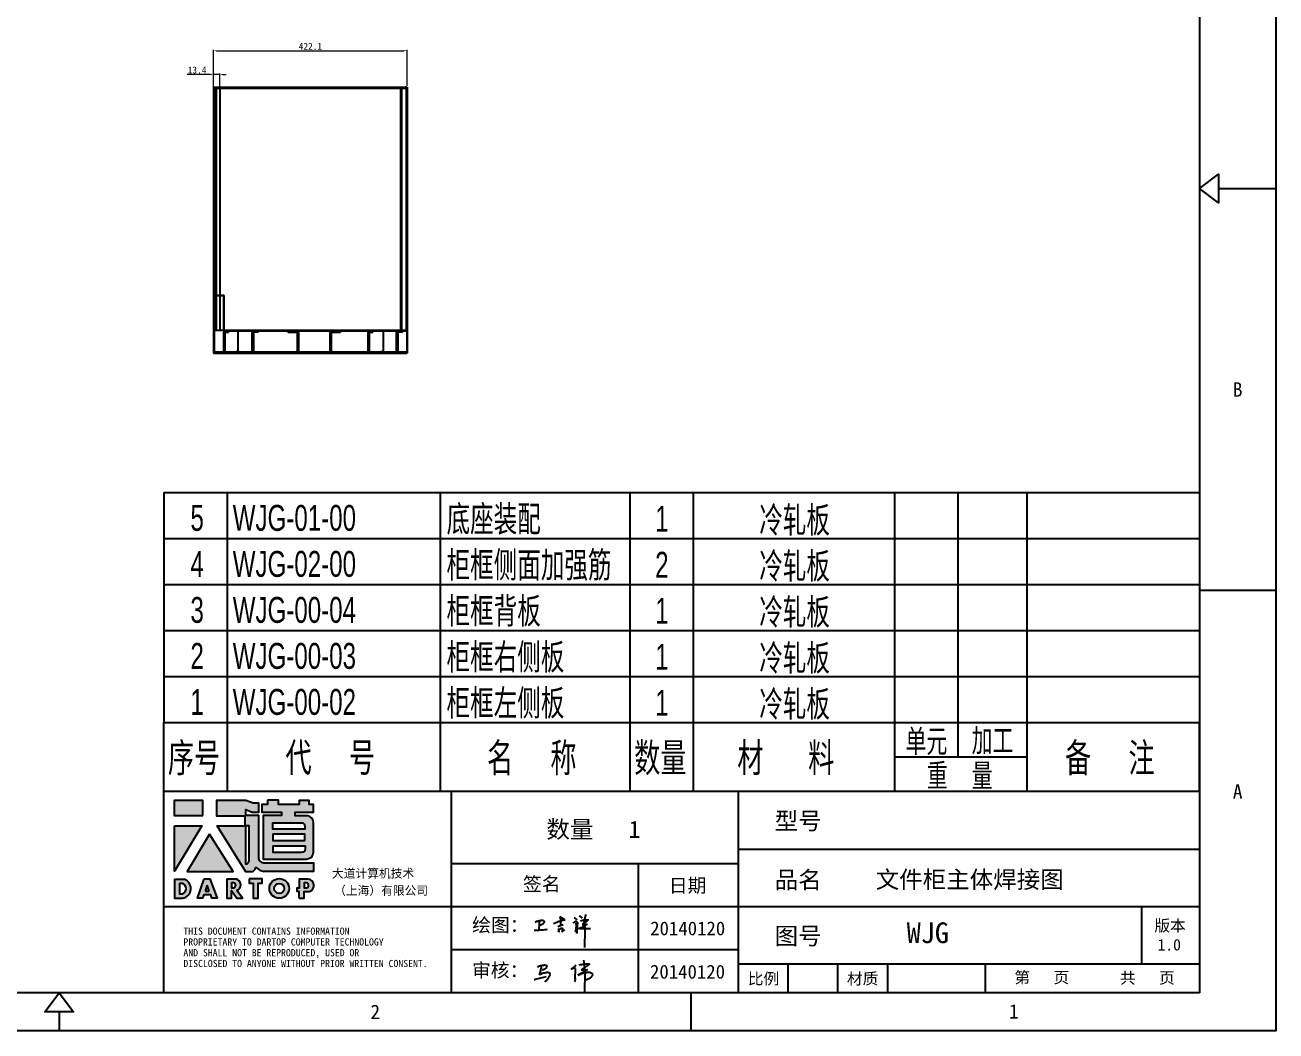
# Model space of a CAD drawing. Header units: millimetres. Extents: x 13106 to 40242, y 18888 to 28426.
# Drawn here: x 22078 to 24807, y 24299 to 26494 of the extents above; entities that cross this region are included whole.
import ezdxf
from ezdxf.enums import TextEntityAlignment as Align

# ---------------------------------------------------------------- set-up
doc = ezdxf.new("R2010")
doc.units = ezdxf.units.MM
doc.header["$PDSIZE"] = -1
doc.linetypes.add('HIDDEN', pattern=[1.905, 1.27, -0.635])
for name, color, linetype in [('02___PRT_ALL_AXES', 7, 'Continuous'), ('1轮廓实线层', 7, 'Continuous'), ('2细线层', 4, 'Continuous'), ('4', 7, 'Continuous'), ('6文字层', 3, 'Continuous'), ('DEFAULT_2', 8, 'HIDDEN'), ('print', 30, 'Continuous'), ('图框层', 7, 'Continuous')]:
    doc.layers.add(name, color=color, linetype=linetype)
doc.layers.add('dim', color=2, linetype='Continuous', lineweight=9)
doc.styles.add('Dartop', font='')
doc.styles.add('hzHT', font='simhei.ttf')
doc.styles.add('PC_TEXTSTYLE', font='arial.ttf', dxfattribs={"width": 0.8})
doc.styles.get('Dartop').set_extended_font_data('FangSong_GB2312')
doc.dimstyles.new('3', dxfattribs={"dimtxt": 15, "dimasz": 7, "dimexe": 2, "dimexo": 3, "dimgap": 2, "dimtad": 1, "dimzin": 9, "dimdsep": 46, "dimtxsty": 'Standard', "dimcen": 1, "dimadec": 1, "dimazin": 2, "dimtfac": 0.5, "dimtmove": 0, "dimatfit": 3, "dimfxl": 0, "dimtolj": 1, "dimlwd": 9, "dimlwe": 9, "dimarcsym": 0})

# ---------------------------------------------------------------- blocks, each defined once
blk = doc.blocks.new('dadao')
for p, q in [((48, 19.2), (44.9, 10.4)), ((51.2, 10.4), (48, 19.2)), ((44.9, 10.4), (51.2, 10.4))]:
    blk.add_line(p, q)
for points in [[(41.8, 121.6), (41.8, 143.7), (-0.4, 143.7), (-0.4, 121.6), (41.8, 121.6)], [(104.8, 122), (104.8, 130.3), (114.1, 126.3), (124.2, 126.3), (124.2, 139.6), (115.9, 139.6), (105.1, 143.9), (61.5, 143.9)], [(61.7, 144), (61.7, 121.3), (103.9, 121.3)], [(113.4, 38.7), (105.1, 38.7), (63, 106.5), (103.9, 106.5), (103.9, 120.9), (103.9, 121.3)], [(109.7, 53.6), (109.7, 106.2), (104.3, 106.2), (104.3, 50.4), (106.6, 50.4)], [(144.6, 94.4), (144.6, 84.8), (192, 84.8), (192, 94.1), (144.9, 94.1)], [(120.2, 45), (119.5, 45), (119.5, 44.6)], [(0, 28), (0, 0), (11.8, 0)], [(0.1, 28), (14, 28)], [(7.1, 21.8), (7.1, 6.1), (12, 6.1)], [(7.1, 21.8), (11.4, 21.8)], [(76.8, 28.2), (76.8, 0), (84.1, 0), (84.1, 11.1), (91.6, -0.1), (100.3, -0.1), (91.7, 11.1)], [(76.8, 28.2), (90.6, 28.2)], [(84, 22.7), (84, 15.3), (87.2, 15.3)], [(84, 22.7), (87.3, 22.7)], [(183.7, 0), (183.7, 9.6), (180.6, 9.6), (180.6, 14.9), (183.8, 14.9), (183.8, 28.1), (196.1, 28.1), (196.5, 28.1)], [(194.9, 22.3), (190.8, 22.3), (190.8, 15), (194.4, 15)], [(183.7, 0), (190.9, 0), (190.9, 9.6), (198.8, 9.6)]]:
    blk.add_lwpolyline(points)
blk.add_lwpolyline([(137.1, 144.2), (137.1, 137.9), (128.3, 137.9), (128.3, 126.5), (157.3, 126.5), (157.3, 121.5), (130.3, 121.5), (130.3, 57.5), (194.4, 57.5, 0.414214), (204.4, 67.5), (204.4, 111.3, 0.414214), (194.4, 121.3), (177.5, 121.3), (177.5, 126.3), (204.7, 126.3), (204.7, 137.7), (198.2, 137.7), (198.2, 143.9), (183.3, 143.9), (183.3, 138), (153, 138), (153, 144.2), (137.1, 144.2)], format="xyb", close=True)
for points in [[(104.8, 122), (123.4, 122), (123.4, 60, 0.414214), (131.4, 52), (204.8, 52), (204.8, 39.1), (131.7, 39.1)], [(144.3, 110.8), (144.3, 101.8), (192.3, 101.8), (192.3, 105.5, 0.414214), (187.3, 110.5), (144.3, 110.5)], [(144.6, 77), (144.6, 67.5), (187.6, 67.5, 0.414214), (192.6, 72.5), (192.6, 76.4), (144.6, 76.4)]]:
    blk.add_lwpolyline(points, format="xyb")
for points in [[(-0.3, 106.2), (40.4, 106.2), (-0.3, 39.7), (-0.3, 106.2)], [(51.7, 94.1), (18.4, 39.3), (86.2, 39.3)], [(43.8, 28.2), (51.8, 28.2), (62.6, -0.1), (55, -0.1), (53.2, 5), (42.9, 5), (41.1, 0), (33.6, 0)], [(110, 28.1), (110, 21.9), (116, 21.9), (116, -0.1), (123.2, -0.1), (123.2, 22), (129.2, 22), (129.2, 28.1), (110, 28.1)]]:
    blk.add_lwpolyline(points, close=True)
for radius in [14.5, 7.44]:
    blk.add_circle((154.2, 14.2), radius)
for centre, radius, start, end in [((99.2, 60.7), 12.6, 305.6399, 325.969), ((111.6, 46.7), 8.19, 282.9811, 347.6627), ((136, 61.7), 22.9, 226.7358, 259.3209), ((8.5, 13.9), 8.49, 294.2143, 69.7177), ((9.6, 14.2), 14.4, 278.6604, 72.3203), ((86.4, 19), 3.8, 282.527, 76.7196), ((88.6, 19.4), 8.95, 290.6073, 77.2124), ((193.7, 18.7), 3.8, 280.9891, 72.5513), ((195.7, 18.6), 9.51, 288.8959, 85.2442)]:
    blk.add_arc(centre, radius, start, end)
blk = doc.blocks.new('PC_MXBTITLERECORD')
at = {"layer": '1轮廓实线层'}
for p, q in [((-180, 0), (-180, 12)), ((0, 0), (0, 12))]:
    blk.add_line(p, q, dxfattribs=at)
at = {"layer": '2细线层'}
for p, q in [((-169, 12), (-169, 0)), ((-132, 12), (-132, 0)), ((-99, 12), (-99, 0)), ((-88, 12), (-88, 0)), ((-53, 12), (-53, 0)), ((-42, 12), (-42, 6)), ((-30, 12), (-30, 0)), ((-30, 6), (-53, 6))]:
    blk.add_line(p, q, dxfattribs=at)
at = {"style": 'PC_TEXTSTYLE', "flags": 1}
blk.add_attdef('Fo oFShowMe', (-53, 6), '', height=0.00000005, dxfattribs=at)
at = {"layer": '6文字层', "style": 'PC_TEXTSTYLE', "width": 0.667}
for s, height, p in [('单元', 4, (-47.45, 8.84)), ('加工', 4, (-35.96, 8.94)), ('序号', 5, (-174.77, 6)), ('代     号', 5, (-151.09, 6)), ('名     称', 5, (-116.06, 6)), ('数量', 5, (-93.71, 6)), ('材      料', 5, (-71.89, 6)), ('备     注', 5, (-15.57, 6)), ('重    量', 4, (-41.65, 2.94))]:
    blk.add_text(s, height=height, dxfattribs=at).set_placement(p, align=Align.MIDDLE)
blk = doc.blocks.new('PC_MXB_BLOCK')
at = {"layer": '1轮廓实线层'}
for p, q in [((-180, 8), (-180, 0)), ((0, 8), (0, 0))]:
    blk.add_line(p, q, dxfattribs=at)
at = {"layer": '2细线层'}
for p, q in [((-180, 8), (0, 8)), ((-169, 8), (-169, 0)), ((-132, 8), (-132, 0)), ((-99, 8), (-99, 0)), ((-88, 8), (-88, 0)), ((-53, 8), (-53, 0)), ((-42, 8), (-42, 0)), ((-30, 8), (-30, 0)), ((-180, 0), (0, 0))]:
    blk.add_line(p, q, dxfattribs=at)
at = {"layer": '6文字层', "style": 'PC_TEXTSTYLE'}
for tag, width, p, p2 in [('序号', 0.769182, (-178.38, 1.35), (-170.09, 1.35)), ('代号', 3.14773, (-168.05, 1.35), (-134.11, 1.35)), ('名称', 2.802424, (-130.87, 1.2), (-100.28, 1.2)), ('数量', 0.817449, (-97.88, 1.2), (-89, 1.2)), ('材料', 2.943328, (-86.43, 1.01), (-54.3, 1.01)), ('单重', 0.854038, (-52.21, 0.89), (-43, 0.89)), ('总重', 0.958888, (-41.2, 1.27), (-30.86, 1.27)), ('备注', 2.494074, (-28.61, 1.02), (-1.16, 1.02))]:
    blk.add_attdef(tag, text='', height=4.5, dxfattribs=dict(at, width=width)).set_placement(p, p2, align=Align.FIT)
blk = doc.blocks.new('h')
for p, q in [((20773.3, -2331.8), (20775.3, -2338.7)), ((20789.1, -2340.9), (20773.5, -2331.9)), ((20768.1, -2360.9), (20773, -2359.1)), ((20769.5, -2366.9), (20769.8, -2370.6)), ((20772.4, -2369.3), (20774.9, -2367.8)), ((20773, -2359.1), (20784.1, -2355.2)), ((20775.3, -2338.7), (20775.6, -2351.2)), ((20775.6, -2351.2), (20775.5, -2357.3)), ((20782.2, -2369.2), (20780, -2377.1)), ((20780.1, -2366.4), (20780.8, -2366.4)), ((20781.9, -2367.4), (20782.2, -2369.2)), ((20845.7, -2343.5), (20848.4, -2353)), ((20848.9, -2370.3), (20847.9, -2424)), ((20848.4, -2353), (20848.9, -2370.3)), ((20769.8, -2370.6), (20770.9, -2378)), ((20770.9, -2378), (20771.5, -2370.6)), ((20780, -2377.1), (20788.3, -2371.3))]:
    blk.add_line(p, q)
for points in [[(20832.1, -2329.2, -0.053561), (20834.9, -2330.3, -0.075272), (20836.7, -2331.5, -0.005295), (20837.8, -2332.6, -0.009337), (20838.5, -2333.3, -0.026146), (20839, -2334, -0.016644), (20839.8, -2335.1)], [(20847.6, -2340.2, 0.021784), (20849.6, -2335.9, 0.028296), (20850.8, -2332.4, 0.008136), (20851.9, -2328.2, 0.028913), (20852.2, -2327, 0.08193), (20852.1, -2325.9, 0.075058), (20851.7, -2324.7, 0.275043)], [(20696.6, -2372.4, 0.002073), (20710.6, -2371.9, 0.016137), (20719.6, -2371.3, 0.008314), (20736.9, -2369.3)], [(20699.1, -2348.2, -0.029745), (20704.6, -2345.4, -0.046842), (20708.4, -2344.2, -0.00919), (20714.3, -2343, -0.018517), (20717.2, -2342.5, -0.037841), (20720.3, -2342.4, -0.039541), (20723.2, -2342.8, -0.149785), (20726, -2344.3, -0.204935), (20726.9, -2346.6, -0.074872), (20726.5, -2348.3, -0.061615), (20725.6, -2350.3, -0.034204), (20723.8, -2352.6, -0.045776), (20722.3, -2354.1, -0.054985), (20720.4, -2355.3, -0.036348), (20717.3, -2356.5, -0.067752), (20715.7, -2356.8, -0.043553), (20713.2, -2356.7)], [(20755, -2351.9, -0.024077), (20759.9, -2350.1, -0.013147), (20768.7, -2346.5, -0.00522), (20775.4, -2344.1, -0.018517), (20777.3, -2343.4, -0.008274), (20786.3, -2341, -0.039541), (20788.3, -2340.8, -0.079216), (20789.4, -2341, -0.204935)], [(20813.5, -2350.1, 0.007348), (20815.9, -2348.7, 0.008421), (20818, -2347.3, 0.009459), (20819.7, -2346.2, -0.016325), (20820.7, -2345.5, -0.173771), (20821.8, -2345.3, -0.085159), (20823.9, -2346, -0.125883), (20826, -2347.9, -0.160659), (20826.6, -2350.1, -0.010447), (20826.5, -2352.3, -0.008247), (20826.2, -2355.1, -0.002698), (20825.3, -2374, 0.001562), (20823.9, -2383.7, 0.016137)], [(20816.8, -2335, -0.053561), (20819.6, -2336.1, -0.075272), (20821.3, -2337.3, -0.005295), (20822.5, -2338.5, -0.009337), (20823.1, -2339.1, -0.026146), (20823.7, -2339.8, -0.016644), (20824.5, -2340.9)], [(20836, -2343.7, -0.02797), (20842.1, -2342.6, -0.048868), (20845.6, -2342.2, -0.00919), (20851.1, -2341.4, -0.018517), (20853.9, -2341.1, -0.037841), (20856.7, -2341.2, -0.039541), (20859.4, -2341.6, -0.018282), (20840.6, -2354.7, -0.000937)]]:
    blk.add_lwpolyline(points, format="xyb")
for points in [[(20711.3, -2343.5), (20711.3, -2343.5), (20711.5, -2355.8), (20710.7, -2368), (20710.6, -2371.9)], [(20821.5, -2350.6), (20822.4, -2359.2), (20822.2, -2364.9), (20821.7, -2369), (20821.3, -2376.3), (20823.6, -2368.5), (20827.2, -2366.3), (20829.5, -2366.3)], [(20840.6, -2354.7), (20850, -2354.7), (20855, -2354.3), (20845.9, -2361.1), (20840.5, -2364), (20833, -2367.5), (20863.2, -2367.4), (20865.9, -2367.3)]]:
    blk.add_lwpolyline(points)
for centre, radius, start, end in [((20773.7, -2371.2), 2.3, 121.9907, 163.6016), ((20787.5, -2406), 40.3, 100.6183, 108.2482), ((20780.8, -2367.6), 1.15, 9.4675, 90)]:
    blk.add_arc(centre, radius, start, end)
blk = doc.blocks.new('马伟')
for p, q in [((-966.61, 33464.64), (-966.18, 33461.02)), ((-967.75, 33458.39), (-969.23, 33457.58)), ((-966.68, 33458.96), (-967.75, 33458.39)), ((-967.69, 33460.16), (-965.8, 33460.16)), ((-964.79, 33460.25), (-966.68, 33458.96)), ((-966.11, 33458.34), (-966.27, 33450.03)), ((-966.18, 33461.02), (-966.11, 33458.34)), ((-965.8, 33460.16), (-964.79, 33460.25))]:
    blk.add_line(p, q)
for points in [[(-968.61, 33462.39, -0.02797), (-967.39, 33462.61, -0.048868), (-966.69, 33462.69, -0.00919), (-965.57, 33462.85, -0.018517), (-965.02, 33462.9, -0.037841), (-964.45, 33462.89, -0.039541), (-963.91, 33462.8, -0.018282), (-967.69, 33460.16, -0.000937)], [(-988.1, 33461.47, -0.029745), (-987.24, 33461.9, -0.046842), (-986.65, 33462.09, -0.00919), (-985.74, 33462.27, -0.018517), (-985.28, 33462.34, -0.037841), (-984.81, 33462.35, -0.039541), (-984.36, 33462.3, -0.149785), (-983.92, 33462.06, -0.204935), (-983.79, 33461.71, -0.074872), (-983.84, 33461.44, -0.061615), (-983.99, 33461.13, -0.034204), (-984.26, 33460.78, -0.045776), (-984.5, 33460.55, -0.054985), (-984.79, 33460.36, -0.036348), (-985.28, 33460.17, -0.067752), (-985.52, 33460.13, -0.043553), (-985.9, 33460.15)], [(-969.23, 33457.58, -0.029745), (-967.89, 33458.26, -0.046842), (-966.97, 33458.55, -0.00919), (-965.55, 33458.84, -0.018517), (-964.84, 33458.94, -0.037841), (-964.1, 33458.97, -0.039541), (-963.4, 33458.88, -0.149785), (-962.72, 33458.51, -0.204935), (-962.51, 33457.97, -0.074872), (-962.59, 33457.54, -0.061615), (-962.82, 33457.07, -0.034204), (-963.24, 33456.51, -0.045776), (-963.62, 33456.15, -0.054985), (-964.07, 33455.86, -0.036348), (-964.83, 33455.56, -0.067752), (-965.21, 33455.5, -0.043553), (-965.8, 33455.53)]]:
    blk.add_lwpolyline(points, format="xyb")
blk.add_lwpolyline([(-986.2, 33462.18), (-986.2, 33462.18), (-986.48, 33460.41), (-986.96, 33458.75), (-987.27, 33457.73)])
for centre, radius, start, end in [((-1024.37, 33516.09), 76.26, 313.36613, 315.29608), ((-1060.51, 33743.61), 296.64, 283.91895, 284.97151), ((-982.39, 33449.28), 9.75, 113.20245, 120.0175), ((-984.68, 33454.62), 3.94, 102.47486, 113.20245), ((-978.97, 33428.8), 30.39, 100.36867, 102.47486), ((-983.09, 33451.33), 7.49, 96.12534, 100.36867), ((-983.49, 33455.04), 3.75, 87.45704, 96.12534), ((-983.47, 33455.36), 3.43, 78.39957, 87.45704), ((-987.67, 33459.4), 5.64, 324.09481, 331.37836), ((-982.99, 33457.72), 1.02, 44.32465, 78.39957), ((-983.29, 33457.19), 0.754, 319.57307, 337.48549), ((-985.37, 33458.85), 3.39, 324.91067, 333.34843), ((-983.72, 33458.23), 1.65, 326.76781, 340.87102), ((-982.66, 33458.04), 0.567, 357.99839, 44.32465), ((-983.22, 33458.06), 1.12, 340.87102, 357.99839), ((-979.68, 33473.45), 14.92, 299.26546, 300.9495), ((-945.89, 33348.42), 115.17, 102.46592, 103.2053), ((-970.74, 33460.39), 0.488, 52.37575, 91.29116), ((-1399.63, 33474.22), 429.46, 357.56566, 358.05728), ((-970.9, 33460.46), 0.559, 357.19683, 33.70518), ((-983.48, 33461.29), 13.17, 352.91255, 354.80268), ((-978.54, 33460.84), 8.21, 354.80268, 357.19683), ((-990.31, 33458.65), 3.19, 281.07698, 291.21263), ((-985.32, 33457.16), 2.51, 283.81625, 294.03051), ((-984.78, 33455.92), 1.16, 294.83643, 309.90113), ((-1000.24, 33470.18), 22.19, 316.91956, 320.58866), ((-729.89, 33419.63), 243.4, 171.41017, 171.76808)]:
    blk.add_arc(centre, radius, start, end)
blk = doc.blocks.new('*D357')
at = {"layer": 'Defpoints', "color": 0, "lineweight": 9, "transparency": 16777216}
for p in [(22911.7, 26437.4), (22489.6, 26357.6), (22911.7, 26357.6)]:
    blk.add_point(p, dxfattribs=at)
at = {"layer": 'dim', "color": 0, "lineweight": 9, "transparency": 16777216}
for p, q in [((22489.6, 26360.6), (22489.6, 26439.4)), ((22496.6, 26437.4), (22904.7, 26437.4)), ((22911.7, 26360.6), (22911.7, 26439.4))]:
    blk.add_line(p, q, dxfattribs=at)
for points in [[(22496.6, 26438.6), (22496.6, 26436.2), (22489.6, 26437.4)], [(22904.7, 26438.6), (22904.7, 26436.2), (22911.7, 26437.4)]]:
    blk.add_solid(points, dxfattribs=at)
at = {"layer": 'dim', "color": 0, "lineweight": 9, "transparency": 16777216, "insert": (22700.7, 26446.9), "char_height": 15, "attachment_point": 5}
blk.add_mtext('\\A1;422.1', dxfattribs=at)
blk = doc.blocks.new('*D359')
at = {"layer": 'Defpoints', "color": 0, "lineweight": 9, "transparency": 16777216}
for p in [(22489.6, 26385.7), (22503, 26323), (22489.6, 26290.5)]:
    blk.add_point(p, dxfattribs=at)
at = {"layer": 'dim', "color": 0, "lineweight": 9, "transparency": 16777216}
for p, q in [((22482.6, 26385.7), (22431.6, 26385.7)), ((22489.6, 26293.5), (22489.6, 26387.7)), ((22503, 26385.7), (22489.6, 26385.7)), ((22503, 26326), (22503, 26387.7)), ((22510, 26385.7), (22517, 26385.7))]:
    blk.add_line(p, q, dxfattribs=at)
for points in [[(22482.6, 26386.8), (22482.6, 26384.5), (22489.6, 26385.7)], [(22510, 26386.8), (22510, 26384.5), (22503, 26385.7)]]:
    blk.add_solid(points, dxfattribs=at)
at = {"layer": 'dim', "color": 0, "lineweight": 9, "transparency": 16777216, "insert": (22453.6, 26395.2), "char_height": 15, "attachment_point": 5}
blk.add_mtext('\\A1;13.4', dxfattribs=at)

msp = doc.modelspace()

# ---------------------------------------------------------------- hatches: boundary and pattern name
for points in [[(22466.285, 24801.789), (22403.797, 24801.789), (22403.797, 24769.141), (22466.285, 24769.141)], [(22464.273, 24746.299), (22403.965, 24746.299), (22403.965, 24647.831)], [(22480.991, 24728.43), (22431.691, 24647.175), (22532.077, 24647.175)], [(22595.819, 24630.55), (22567.289, 24630.55), (22567.289, 24621.499), (22576.191, 24621.499), (22576.191, 24588.883), (22586.848, 24588.883), (22586.848, 24621.521), (22595.819, 24621.521)]]:
    msp.add_hatch(color=0).paths.add_polyline_path(points)
h = msp.add_hatch(color=0)
h.paths.add_polyline_path([(22559.667, 24781.947), (22573.458, 24775.99), (22588.368, 24775.99), (22588.368, 24795.723), (22576.068, 24795.723), (22560.04, 24802.053), (22495.811, 24802.053), (22495.811, 24768.679), (22558.304, 24768.679), (22558.304, 24768.004), (22558.304, 24746.672), (22497.704, 24746.672), (22560.036, 24646.36), (22572.379, 24646.36, 0.27937482), (22581.389, 24655.122), (22581.389, 24655.584), (22582.478, 24655.584, 0.14314537), (22599.47, 24646.936), (22707.782, 24646.936), (22707.782, 24665.961), (22599.009, 24665.961, -0.41421356), (22587.161, 24677.809), (22587.161, 24769.733), (22559.667, 24769.733)])
h.paths.add_polyline_path([(22558.934, 24746.246), (22566.875, 24746.245), (22566.875, 24668.388, -0.08893574), (22562.273, 24663.655), (22558.906, 24663.655)], flags=16)
h = msp.add_hatch(color=0)
h.paths.add_polyline_path([(22707.596, 24792.961), (22697.959, 24792.961), (22697.959, 24802.128), (22675.931, 24802.128), (22675.931, 24793.419), (22630.96, 24793.419), (22630.96, 24802.586), (22607.407, 24802.586), (22607.407, 24793.249), (22594.393, 24793.249), (22594.393, 24776.349), (22637.341, 24776.349), (22637.341, 24768.874), (22597.321, 24768.874), (22597.321, 24674.236), (22692.327, 24674.236, 0.41421356), (22707.136, 24689.045), (22707.136, 24753.856, 0.41421356), (22692.327, 24768.665), (22667.212, 24768.665), (22667.212, 24776), (22707.596, 24776)])
h.paths.add_polyline_path([(22681.835, 24752.621, -0.41421356), (22689.239, 24745.217), (22689.239, 24739.786), (22618.111, 24739.786), (22618.111, 24752.621)], flags=16)
h.paths.add_polyline_path([(22688.78, 24728.326), (22688.78, 24714.574), (22618.57, 24714.574), (22618.57, 24728.326)], flags=16)
h.paths.add_polyline_path([(22689.698, 24702.198), (22689.698, 24696.309, -0.41421356), (22682.293, 24688.904), (22618.57, 24688.904), (22618.57, 24702.198)], flags=16)
h = msp.add_hatch(color=0)
h.paths.add_polyline_path([(22425.098, 24630.401), (22404.408, 24630.401), (22404.408, 24589.007), (22421.833, 24589.007, 0.79301591)])
h.paths.add_polyline_path([(22422.14, 24598.072), (22414.906, 24598.072), (22414.906, 24621.336), (22421.341, 24621.336, -0.67136089)], flags=16)
h = msp.add_hatch(color=0)
h.paths.add_polyline_path([(22481.146, 24630.742), (22469.339, 24630.742), (22454.154, 24588.962), (22465.339, 24588.962), (22467.97, 24596.366), (22483.123, 24596.366), (22485.811, 24588.872), (22497.086, 24588.872)])
h.paths.add_polyline_path([(22480.227, 24604.347), (22470.84, 24604.347), (22475.447, 24617.476)], flags=16)
h = msp.add_hatch(color=0)
h.paths.add_polyline_path([(22538.54, 24630.713), (22518.191, 24630.713), (22518.191, 24588.939), (22528.944, 24588.939), (22528.944, 24605.5), (22539.996, 24588.79), (22552.99, 24588.79), (22540.27, 24605.395, 0.74405494)])
h.paths.add_polyline_path([(22528.845, 24611.682), (22528.845, 24622.652), (22533.652, 24622.652, -0.79680897), (22533.58, 24611.682)], flags=16)
h = msp.add_hatch(color=0)
h.paths.add_polyline_path([(22611.328, 24609.976, 1), (22654.223, 24609.976, 1)])
h.paths.add_polyline_path([(22643.794, 24609.976, -1), (22621.757, 24609.976, -1)], flags=16)
h = msp.add_hatch(color=0)
h.paths.add_polyline_path([(22695.366, 24630.614), (22694.75, 24630.614), (22676.61, 24630.614), (22676.61, 24611.118), (22671.796, 24611.118), (22671.796, 24603.205), (22676.532, 24603.205), (22676.532, 24589.012), (22687.122, 24589.012), (22687.122, 24603.26), (22698.758, 24603.26, 0.81230381)])
h.paths.add_polyline_path([(22686.965, 24611.172), (22686.965, 24622.077), (22692.991, 24622.077, -0.77821343), (22692.376, 24611.172)], flags=16)

# ---------------------------------------------------------------- linework, layer by layer
at = {"color": 0}
for p, q in [((24639.496, 27891.333), (24639.496, 24382.598)), ((24681.267, 26136.965), (24806.579, 26136.965)), ((24806.579, 25259.781), (24639.496, 25259.781)), ((24639.496, 24821.19), (22381.346, 24821.19)), ((22381.346, 24382.598), (22381.346, 24821.19)), ((23007.906, 24821.19), (23007.906, 24382.598)), ((23634.466, 24382.598), (23634.466, 24821.19)), ((23634.466, 24695.878), (24639.496, 24695.878)), ((23007.906, 24664.55), (23634.466, 24664.55)), ((23415.17, 24664.55), (23415.17, 24382.598)), ((22381.346, 24570.566), (23007.906, 24570.566)), ((23007.906, 24570.566), (24639.496, 24570.566)), ((24514.185, 24445.254), (24514.185, 24570.566)), ((23007.906, 24476.582), (23634.466, 24476.582)), ((23634.466, 24445.254), (24639.496, 24445.254)), ((23742.765, 24382.598), (23742.765, 24445.254)), ((23851.064, 24382.598), (23851.064, 24445.254)), ((23960.251, 24382.598), (23960.251, 24445.254)), ((24173.026, 24382.598), (24173.026, 24445.254)), ((24639.496, 24382.598), (19666.364, 24382.598)), ((23531.362, 24299.056), (23531.362, 24382.598)), ((22152.93, 24340.827), (22152.93, 24299.056))]:
    msp.add_line(p, q, dxfattribs=at)
at = {"color": 3, "linetype": 'Continuous'}
for p, q in [((22489.618, 26357.638), (22489.618, 25777.638)), ((22489.618, 26357.638), (22907.718, 26357.638)), ((22489.718, 25777.638), (22489.718, 26357.638)), ((22491.718, 25777.638), (22491.718, 26357.638)), ((22491.718, 26355.638), (22909.718, 26355.638)), ((22909.718, 26357.638), (22909.718, 25827.638)), ((22909.718, 26357.638), (22911.718, 26357.638)), ((22911.718, 26357.638), (22911.718, 25777.638)), ((22909.718, 25827.638), (22911.718, 25827.638)), ((22489.618, 25777.638), (22911.718, 25777.638)), ((22909.718, 25779.638), (22491.718, 25779.638)), ((22909.718, 25779.638), (22909.718, 25777.638))]:
    msp.add_line(p, q, dxfattribs=at)
at = {"color": 7, "linetype": 'Continuous'}
for p, q in [((22491.718, 26356.638), (22492.387, 26356.638)), ((22909.718, 26357.638), (22907.718, 26357.638)), ((22491.718, 25778.638), (22492.387, 25778.638)), ((22909.049, 25778.638), (22909.718, 25778.638))]:
    msp.add_line(p, q, dxfattribs=at)
at = {"color": 0}
for points in [[(24639.496, 26136.965), (24681.267, 26168.293), (24681.267, 26105.637), (24639.496, 26136.965)], [(22152.93, 24382.598), (22184.258, 24340.827), (22121.602, 24340.827), (22152.93, 24382.598)]]:
    msp.add_lwpolyline(points, close=True, dxfattribs=at)
at = {"color": 3, "linetype": 'Continuous'}
for centre, start, end in [((22493.718, 26356.824), 90.005915, 94.823273), ((22907.718, 26356.824), 85.176727, 89.994085), ((22493.718, 25778.452), 265.176727, 269.994085), ((22907.718, 25778.452), 270.005915, 274.823273)]:
    msp.add_arc(centre, 0.814, start, end, dxfattribs=at)
for points in [[(22491.718, 26355.638), (22491.876, 26355.886), (22492.181, 26356.363), (22492.721, 26357.109), (22493.268, 26357.603), (22493.65, 26357.635)], [(22909.718, 26355.638), (22909.56, 26355.886), (22909.255, 26356.363), (22908.715, 26357.109), (22908.168, 26357.603), (22907.786, 26357.635)], [(22491.718, 25779.638), (22491.876, 25779.389), (22492.181, 25778.913), (22492.721, 25778.167), (22493.268, 25777.673), (22493.65, 25777.641)], [(22909.718, 25779.638), (22909.56, 25779.389), (22909.255, 25778.913), (22908.715, 25778.167), (22908.168, 25777.673), (22907.786, 25777.641)]]:
    msp.add_open_spline(points, degree=3, knots=[0, 0, 0, 0, 0.31233374, 0.59425373, 1, 1, 1, 1], dxfattribs=at)
at = {"layer": '02___PRT_ALL_AXES', "color": 8, "linetype": 'HIDDEN'}
for p, q in [((22561.618, 26357.638), (22561.618, 26356.638)), ((22561.618, 26357.638), (22568.618, 26357.638)), ((22561.618, 26356.638), (22568.618, 26356.638)), ((22565.118, 26357.638), (22565.118, 26356.638)), ((22568.618, 26357.638), (22568.618, 26356.638)), ((22711.618, 26357.638), (22711.618, 26356.638)), ((22711.618, 26357.638), (22718.618, 26357.638)), ((22711.618, 26356.638), (22718.618, 26356.638)), ((22715.118, 26357.638), (22715.118, 26356.638)), ((22718.618, 26357.638), (22718.618, 26356.638)), ((22861.618, 26357.638), (22861.618, 26356.638)), ((22861.618, 26357.638), (22868.618, 26357.638)), ((22861.618, 26356.638), (22868.618, 26356.638)), ((22865.118, 26357.638), (22865.118, 26356.638)), ((22868.618, 26357.638), (22868.618, 26356.638)), ((22545.218, 25780.638), (22538.218, 25780.638)), ((22538.218, 25780.638), (22538.218, 25777.638)), ((22545.218, 25777.638), (22538.218, 25777.638)), ((22545.218, 25780.638), (22545.218, 25777.638)), ((22860.218, 25780.638), (22853.218, 25780.638)), ((22853.218, 25780.638), (22853.218, 25777.638)), ((22860.218, 25777.638), (22853.218, 25777.638)), ((22860.218, 25780.638), (22860.218, 25777.638))]:
    msp.add_line(p, q, dxfattribs=at)
at = {"layer": 'DEFAULT_2', "color": 8, "linetype": 'HIDDEN'}
for p, q in [((22489.618, 26355.638), (22490.618, 26355.638)), ((22490.618, 26357.638), (22490.618, 25777.638)), ((22490.702, 26357.638), (22490.702, 25777.638)), ((22490.718, 26357.638), (22490.718, 25777.638)), ((22491.51, 26357.635), (22491.564, 26356.636)), ((22491.618, 26357.638), (22491.618, 26356.638)), ((22491.618, 26356.638), (22491.718, 26356.638)), ((22492.387, 26356.638), (22907.718, 26356.638)), ((22493.018, 26355.638), (22493.018, 25827.638)), ((22493.65, 26357.635), (22493.65, 26356.636)), ((22493.718, 26357.638), (22493.718, 26356.638)), ((22494.018, 26355.638), (22494.018, 25827.638)), ((22494.043, 26355.638), (22494.043, 25827.638)), ((22495.018, 26355.638), (22495.018, 25827.638)), ((22500.618, 26356.638), (22500.618, 26357.638)), ((22503.018, 26355.638), (22503.018, 25827.638)), ((22510.618, 26356.638), (22510.618, 26357.638)), ((22511.718, 26357.638), (22511.718, 26356.638)), ((22889.718, 26357.638), (22889.718, 26356.638)), ((22897.018, 26355.638), (22897.018, 25827.638)), ((22898.018, 26355.638), (22898.018, 25827.638)), ((22899.018, 25827.638), (22899.018, 26357.638)), ((22899.034, 26355.638), (22899.034, 25827.638)), ((22907.718, 26357.638), (22907.718, 26356.638)), ((22907.786, 26357.635), (22907.786, 26356.636)), ((22909.718, 26355.638), (22910.018, 26355.638)), ((22910.018, 26355.638), (22910.018, 25827.638)), ((22910.693, 26357.638), (22910.693, 25827.638)), ((22910.718, 26357.638), (22910.718, 25827.638)), ((22492.718, 25902.622), (22492.718, 25887.638)), ((22493.718, 25902.622), (22492.718, 25902.622)), ((22493.718, 25902.622), (22493.718, 25887.638)), ((22493.734, 25902.638), (22493.734, 25903.638)), ((22511.702, 25903.638), (22493.734, 25903.638)), ((22511.702, 25902.638), (22493.734, 25902.638)), ((22502.218, 25903.638), (22502.218, 25902.638)), ((22511.702, 25903.638), (22511.702, 25902.638)), ((22511.718, 25828.638), (22511.718, 25902.622)), ((22512.718, 25902.622), (22511.718, 25902.622)), ((22512.718, 25828.638), (22512.718, 25902.622)), ((22493.718, 25887.638), (22492.718, 25887.638)), ((22512.718, 25881.138), (22511.718, 25881.138)), ((22493.018, 25827.638), (22909.718, 25827.638)), ((22511.718, 25828.638), (22512.718, 25828.638)), ((22511.718, 25827.638), (22511.718, 25826.638)), ((22511.718, 25826.638), (22514.718, 25826.638)), ((22511.718, 25823.638), (22521.718, 25823.638)), ((22511.718, 25780.638), (22511.718, 25823.638)), ((22511.721, 25828.529), (22512.72, 25828.584)), ((22513.718, 25827.638), (22513.718, 25826.638)), ((22514.718, 25826.638), (22521.718, 25826.638)), ((22514.718, 25777.638), (22514.718, 25826.638)), ((22521.718, 25826.638), (22829.718, 25826.638)), ((22521.718, 25826.638), (22521.718, 25823.638)), ((22538.018, 25827.638), (22538.018, 25826.638)), ((22542.718, 25827.638), (22542.718, 25778.638)), ((22859.718, 25825.638), (22542.718, 25825.638)), ((22570.018, 25827.638), (22570.018, 25826.638)), ((22576.718, 25823.638), (22573.718, 25823.638)), ((22573.718, 25777.638), (22573.718, 25823.638)), ((22576.718, 25823.638), (22576.718, 25826.638)), ((22586.718, 25823.638), (22576.718, 25823.638)), ((22576.718, 25823.638), (22576.718, 25780.638)), ((22586.718, 25823.638), (22586.718, 25826.638)), ((22651.718, 25823.638), (22651.718, 25826.638)), ((22651.718, 25823.638), (22670.718, 25823.638)), ((22670.718, 25823.638), (22670.718, 25826.638)), ((22671.718, 25822.638), (22674.718, 25822.638)), ((22671.718, 25822.638), (22671.718, 25781.638)), ((22674.718, 25822.638), (22674.718, 25781.638)), ((22706.518, 25827.638), (22706.518, 25826.638)), ((22738.518, 25827.638), (22738.518, 25826.638)), ((22746.718, 25822.638), (22743.718, 25822.638)), ((22743.718, 25781.638), (22743.718, 25822.638)), ((22746.718, 25781.638), (22746.718, 25822.638)), ((22747.718, 25823.638), (22747.718, 25826.638)), ((22747.718, 25823.638), (22766.718, 25823.638)), ((22766.718, 25823.638), (22766.718, 25826.638)), ((22826.718, 25823.638), (22836.718, 25823.638)), ((22826.718, 25780.638), (22826.718, 25823.638)), ((22829.718, 25826.638), (22836.718, 25826.638)), ((22829.718, 25777.638), (22829.718, 25826.638)), ((22836.718, 25826.638), (22909.718, 25826.638)), ((22836.718, 25826.638), (22836.718, 25823.638)), ((22859.718, 25827.638), (22859.718, 25778.638)), ((22891.718, 25823.638), (22888.718, 25823.638)), ((22888.718, 25777.638), (22888.718, 25823.638)), ((22891.718, 25823.638), (22891.718, 25826.638)), ((22901.718, 25823.638), (22891.718, 25823.638)), ((22891.718, 25823.638), (22891.718, 25780.638)), ((22901.718, 25823.638), (22901.718, 25826.638)), ((22909.718, 25827.638), (22909.718, 25826.638)), ((22911.718, 25825.638), (22910.718, 25825.638)), ((22910.718, 25825.638), (22910.718, 25777.906)), ((22489.618, 25779.638), (22490.618, 25779.638)), ((22491.51, 25777.641), (22491.564, 25778.639)), ((22491.618, 25778.638), (22491.718, 25778.638)), ((22491.618, 25777.638), (22491.618, 25778.638)), ((22492.387, 25778.638), (22542.718, 25778.638)), ((22493.65, 25777.641), (22493.65, 25778.639)), ((22493.718, 25777.638), (22493.718, 25778.638)), ((22499.618, 25778.638), (22499.618, 25777.638)), ((22509.618, 25778.638), (22509.618, 25777.638)), ((22511.718, 25780.638), (22576.718, 25780.638)), ((22511.718, 25777.638), (22511.718, 25778.638)), ((22537.718, 25780.638), (22537.718, 25777.638)), ((22859.718, 25779.663), (22542.718, 25779.663)), ((22859.718, 25778.638), (22542.718, 25778.638)), ((22545.718, 25780.638), (22545.718, 25777.638)), ((22671.718, 25781.638), (22674.718, 25781.638)), ((22675.718, 25780.638), (22742.718, 25780.638)), ((22675.718, 25777.638), (22675.718, 25780.638)), ((22742.718, 25777.638), (22742.718, 25780.638)), ((22746.718, 25781.638), (22743.718, 25781.638)), ((22826.718, 25780.638), (22891.718, 25780.638)), ((22852.718, 25780.638), (22852.718, 25777.638)), ((22859.718, 25778.638), (22909.049, 25778.638)), ((22860.718, 25780.638), (22860.718, 25777.638)), ((22889.718, 25777.638), (22889.718, 25778.638)), ((22891.718, 25778.638), (22891.718, 25777.638)), ((22907.718, 25777.638), (22907.718, 25778.638)), ((22907.786, 25777.641), (22907.786, 25778.639)), ((22910.718, 25778.638), (22909.718, 25778.638)), ((22911.718, 25779.638), (22910.718, 25779.638))]:
    msp.add_line(p, q, dxfattribs=at)
for centre, radius, start, end in [((22491.618, 26355.638), 2, 90, 180), ((22491.618, 26355.638), 1, 90, 180), ((22493.718, 26355.014), 1.624, 90.00096, 92.414707), ((22907.718, 26355.014), 1.624, 87.585293, 89.99904), ((22493.734, 25902.622), 1.016, 90, 180), ((22493.734, 25902.622), 0.0159, 90, 180), ((22511.702, 25902.622), 1.016, 0, 90), ((22511.702, 25902.622), 0.0159, 0, 90), ((22513.718, 25828.638), 2, 180, 270), ((22514.718, 25823.638), 3, 90, 180), ((22513.718, 25828.638), 1, 180, 270), ((22576.718, 25823.638), 3, 90, 180), ((22670.718, 25822.638), 4, 0, 90), ((22670.718, 25822.638), 1, 0, 90), ((22747.718, 25822.638), 4, 90, 180), ((22747.718, 25822.638), 1, 90, 180), ((22829.718, 25823.638), 3, 90, 180), ((22891.718, 25823.638), 3, 90, 180), ((22909.718, 25825.638), 2, 0, 90), ((22909.718, 25825.638), 1, 0, 90), ((22491.618, 25779.638), 2, 180, 270), ((22491.618, 25779.638), 1, 180, 270), ((22493.718, 25780.261), 1.624, 267.585293, 269.99904), ((22514.718, 25780.638), 3, 180, 270), ((22573.718, 25780.638), 3, 270, 0), ((22675.718, 25781.638), 4, 180, 270), ((22675.718, 25781.638), 1, 180, 270), ((22742.718, 25781.638), 4, 270, 0), ((22742.718, 25781.638), 1, 270, 0), ((22829.718, 25780.638), 3, 180, 270), ((22888.718, 25780.638), 3, 270, 0), ((22907.718, 25780.261), 1.624, 270.00096, 272.414707), ((22909.718, 25779.638), 2, 270, 0), ((22909.718, 25779.638), 1, 270, 0)]:
    msp.add_arc(centre, radius, start, end, dxfattribs=at)
for points in [[(22491.718, 26355.638), (22491.878, 26355.763), (22492.26, 26356.063), (22492.874, 26356.472), (22493.401, 26356.626), (22493.65, 26356.636)], [(22909.718, 26355.638), (22909.559, 26355.763), (22909.176, 26356.063), (22908.562, 26356.472), (22908.036, 26356.626), (22907.786, 26356.636)], [(22491.718, 25779.638), (22491.878, 25779.513), (22492.26, 25779.213), (22492.874, 25778.804), (22493.401, 25778.65), (22493.65, 25778.639)], [(22909.718, 25779.638), (22909.559, 25779.513), (22909.176, 25779.213), (22908.562, 25778.804), (22908.036, 25778.65), (22907.786, 25778.639)]]:
    msp.add_open_spline(points, degree=3, knots=[0, 0, 0, 0, 0.2759611, 0.66081747, 1, 1, 1, 1], dxfattribs=at)
at = {"layer": 'print'}
msp.add_lwpolyline([(19499.282, 27974.874), (24806.579, 27974.874), (24806.579, 24299.056), (19499.282, 24299.056)], close=True, dxfattribs=at)

# ---------------------------------------------------------------- block references
at = {"color": 0}
for name, p, xscale, yscale, zscale in [('dadao', (22404.408, 24589.007), 1.480959531369707, 1.480959531482551, 1.480959531496299), ('h', (8180.472, 26239.202), 0.7251575945789599, 0.7251575945789599, 0.7251575945789599)]:
    msp.add_blockref(name, p, dxfattribs=dict(at, xscale=xscale, yscale=yscale, zscale=zscale))
at = {"xscale": 4.68, "yscale": 4.68, "zscale": 4.68}
msp.add_blockref('马伟', (27820.283, -132160.787), dxfattribs=at)
at = {"layer": '图框层'}
ref = msp.add_blockref('PC_MXB_BLOCK', (24639.496, 25373.182), dxfattribs=dict(at, xscale=12.54528, yscale=12.54528, zscale=12.54528))
ref.add_attrib('材料', '冷轧板', dxfattribs={"layer": '6文字层', "height": 56.4538, "style": 'PC_TEXTSTYLE', "width": 0.667}).set_placement((23756.702, 25385.857), align=Align.CENTER)
ref.add_attrib('代号', 'WJG-01-00', (22531.302, 25390.104), dxfattribs={"layer": '6文字层', "height": 56.4538, "style": 'PC_TEXTSTYLE', "width": 0.667})
ref.add_attrib('序号', '5', dxfattribs={"layer": '6文字层', "height": 56.454, "style": 'PC_TEXTSTYLE', "width": 0.667}).set_placement((22453.67, 25390.104), align=Align.CENTER)
ref.add_attrib('名称', '底座装配', (22997.737, 25388.18), dxfattribs={"layer": '6文字层', "height": 56.4538, "style": 'PC_TEXTSTYLE', "width": 0.667})
ref.add_attrib('数量', '1', dxfattribs={"layer": '6文字层', "height": 56.454, "style": 'PC_TEXTSTYLE', "width": 0.667}).set_placement((23467.266, 25388.18), align=Align.CENTER)
ref = msp.add_blockref('PC_MXB_BLOCK', (24639.496, 25272.82), dxfattribs=dict(at, xscale=12.54528, yscale=12.54528, zscale=12.54528))
ref.add_attrib('材料', '冷轧板', dxfattribs={"layer": '6文字层', "height": 56.4538, "style": 'PC_TEXTSTYLE', "width": 0.667}).set_placement((23756.702, 25285.495), align=Align.CENTER)
ref.add_attrib('代号', 'WJG-02-00', (22531.302, 25289.742), dxfattribs={"layer": '6文字层', "height": 56.4538, "style": 'PC_TEXTSTYLE', "width": 0.667})
ref.add_attrib('序号', '4', dxfattribs={"layer": '6文字层', "height": 56.454, "style": 'PC_TEXTSTYLE', "width": 0.667}).set_placement((22453.67, 25289.742), align=Align.CENTER)
ref.add_attrib('名称', '柜框侧面加强筋', (22997.737, 25287.817), dxfattribs={"layer": '6文字层', "height": 56.4538, "style": 'PC_TEXTSTYLE', "width": 0.667})
ref.add_attrib('数量', '2', dxfattribs={"layer": '6文字层', "height": 56.454, "style": 'PC_TEXTSTYLE', "width": 0.667}).set_placement((23467.266, 25287.817), align=Align.CENTER)
ref = msp.add_blockref('PC_MXB_BLOCK', (24639.496, 25172.457), dxfattribs=dict(at, xscale=12.54528, yscale=12.54528, zscale=12.54528))
ref.add_attrib('材料', '冷轧板', dxfattribs={"layer": '6文字层', "height": 56.4538, "style": 'PC_TEXTSTYLE', "width": 0.667}).set_placement((23756.702, 25185.132), align=Align.CENTER)
ref.add_attrib('代号', 'WJG-00-04', (22531.302, 25189.38), dxfattribs={"layer": '6文字层', "height": 56.4538, "style": 'PC_TEXTSTYLE', "width": 0.667})
ref.add_attrib('序号', '3', dxfattribs={"layer": '6文字层', "height": 56.454, "style": 'PC_TEXTSTYLE', "width": 0.667}).set_placement((22453.67, 25189.38), align=Align.CENTER)
ref.add_attrib('名称', '柜框背板', (22997.737, 25187.455), dxfattribs={"layer": '6文字层', "height": 56.4538, "style": 'PC_TEXTSTYLE', "width": 0.667})
ref.add_attrib('数量', '1', dxfattribs={"layer": '6文字层', "height": 56.454, "style": 'PC_TEXTSTYLE', "width": 0.667}).set_placement((23467.266, 25187.455), align=Align.CENTER)
ref = msp.add_blockref('PC_MXB_BLOCK', (24639.496, 25072.095), dxfattribs=dict(at, xscale=12.54528, yscale=12.54528, zscale=12.54528))
ref.add_attrib('材料', '冷轧板', dxfattribs={"layer": '6文字层', "height": 56.4538, "style": 'PC_TEXTSTYLE', "width": 0.667}).set_placement((23756.702, 25084.77), align=Align.CENTER)
ref.add_attrib('代号', 'WJG-00-03', (22531.302, 25089.017), dxfattribs={"layer": '6文字层', "height": 56.4538, "style": 'PC_TEXTSTYLE', "width": 0.667})
ref.add_attrib('序号', '2', dxfattribs={"layer": '6文字层', "height": 56.454, "style": 'PC_TEXTSTYLE', "width": 0.667}).set_placement((22453.67, 25089.017), align=Align.CENTER)
ref.add_attrib('名称', '柜框右侧板', (22997.737, 25087.093), dxfattribs={"layer": '6文字层', "height": 56.4538, "style": 'PC_TEXTSTYLE', "width": 0.667})
ref.add_attrib('数量', '1', dxfattribs={"layer": '6文字层', "height": 56.454, "style": 'PC_TEXTSTYLE', "width": 0.667}).set_placement((23467.266, 25087.093), align=Align.CENTER)
ref = msp.add_blockref('PC_MXB_BLOCK', (24639.496, 24971.733), dxfattribs=dict(at, xscale=12.54528, yscale=12.54528, zscale=12.54528))
ref.add_attrib('材料', '冷轧板', dxfattribs={"layer": '6文字层', "height": 56.4538, "style": 'PC_TEXTSTYLE', "width": 0.667}).set_placement((23756.702, 24984.408), align=Align.CENTER)
ref.add_attrib('代号', 'WJG-00-02', (22531.302, 24988.655), dxfattribs={"layer": '6文字层', "height": 56.4538, "style": 'PC_TEXTSTYLE', "width": 0.667})
ref.add_attrib('序号', '1', dxfattribs={"layer": '6文字层', "height": 56.454, "style": 'PC_TEXTSTYLE', "width": 0.667}).set_placement((22453.67, 24988.655), align=Align.CENTER)
ref.add_attrib('名称', '柜框左侧板', (22997.737, 24986.731), dxfattribs={"layer": '6文字层', "height": 56.4538, "style": 'PC_TEXTSTYLE', "width": 0.667})
ref.add_attrib('数量', '1', dxfattribs={"layer": '6文字层', "height": 56.454, "style": 'PC_TEXTSTYLE', "width": 0.667}).set_placement((23467.266, 24986.731), align=Align.CENTER)
at = {"layer": '图框层', "xscale": 12.54528, "yscale": 12.54528, "zscale": 12.54528}
msp.add_blockref('PC_MXBTITLERECORD', (24639.496, 24821.19), dxfattribs=at)

# ---------------------------------------------------------------- texts
at = {"color": 0}
for s, height, style, p in [('B', 31.328, 'Dartop', (24723.038, 25698.373)), ('A', 31.328, 'Dartop', (24723.038, 24821.19)), ('型号', 37.5936, 'hzHT', (23764.495, 24757.439)), ('数量   1', 37.5936, 'hzHT', (23317.816, 24739.036)), ('签名', 30.0749, 'hzHT', (23205.235, 24619.597)), ('品名', 37.5936, 'hzHT', (23764.495, 24628.779)), ('文件柜主体焊接图', 37.5936, 'hzHT', (24138.629, 24629.486)), ('日期', 30.0749, 'hzHT', (23523.247, 24616.513)), ('20140120', 30.0749, 'hzHT', (23523.557, 24522.901)), ('图号', 37.5936, 'hzHT', (23764.495, 24506.278)), ('WJG', 45.1123, 'hzHT', (24047.206, 24513.331)), ('版本', 25.0624, 'hzHT', (24575.633, 24528.981)), ('1.0', 25.0624, 'hzHT', (24573.749, 24487.119)), ('20140120', 30.0749, 'hzHT', (23523.175, 24428.307)), ('比例', 25.0624, 'hzHT', (23688.873, 24413.273)), ('材质', 25.0624, 'hzHT', (23905.084, 24413.273)), ('第   页', 25.0624, 'hzHT', (24295.938, 24415.873)), ('共   页', 25.0624, 'hzHT', (24526.158, 24414.96)), ('2', 31.328, 'Dartop', (22842.146, 24340.827)), ('1', 31.328, 'Dartop', (24234.858, 24341.821))]:
    msp.add_text(s, height=height, dxfattribs=dict(at, style=style)).set_placement(p, align=Align.MIDDLE_CENTER)
at = {"color": 0, "style": 'hzHT'}
for s, height, p in [('绘图：', 30.0749, (23053.411, 24515.179)), ('THIS DOCUMENT CONTAINS INFORMATION', 15.664, (22423.636, 24509.008)), ('PROPRIETARY TO DARTOP COMPUTER TECHNOLOGY', 15.664, (22423.636, 24485.512)), ('AND SHALL NOT BE REPRODUCED, USED OR', 15.664, (22423.636, 24462.016)), ('DISCLOSED TO ANYONE WITHOUT PRIOR WRITTEN CONSENT.', 15.664, (22423.636, 24438.52)), ('审核：', 30.0749, (23053.038, 24416.487))]:
    msp.add_text(s, height=height, dxfattribs=at).set_placement(p)
at = {"layer": '4', "color": 0, "style": 'hzHT'}
for s, p in [('大道计算机技术', (22747.61, 24633.423)), ('（上海）有限公司', (22752.339, 24595.96))]:
    msp.add_text(s, height=18.7968, dxfattribs=at).set_placement(p)

# ---------------------------------------------------------------- dimensions: what is measured, and where the dimension line sits
at = {"layer": 'dim', "lineweight": 9}
for base, p1, p2, picture, middle in [((22911.718, 26437.407), (22489.618, 26357.638), (22911.718, 26357.638), '*D357', (22700.668, 26446.907)), ((22489.618, 26385.676), (22503.018, 26322.963), (22489.618, 26290.519), '*D359', (22453.618, 26395.176))]:
    dim = msp.add_linear_dim(base=base, p1=p1, p2=p2, dimstyle='3', dxfattribs=at)
    dim.commit()
    dim.dimension.update_dxf_attribs({"geometry": picture, "text_midpoint": middle})

doc.saveas('drawing.dxf')
